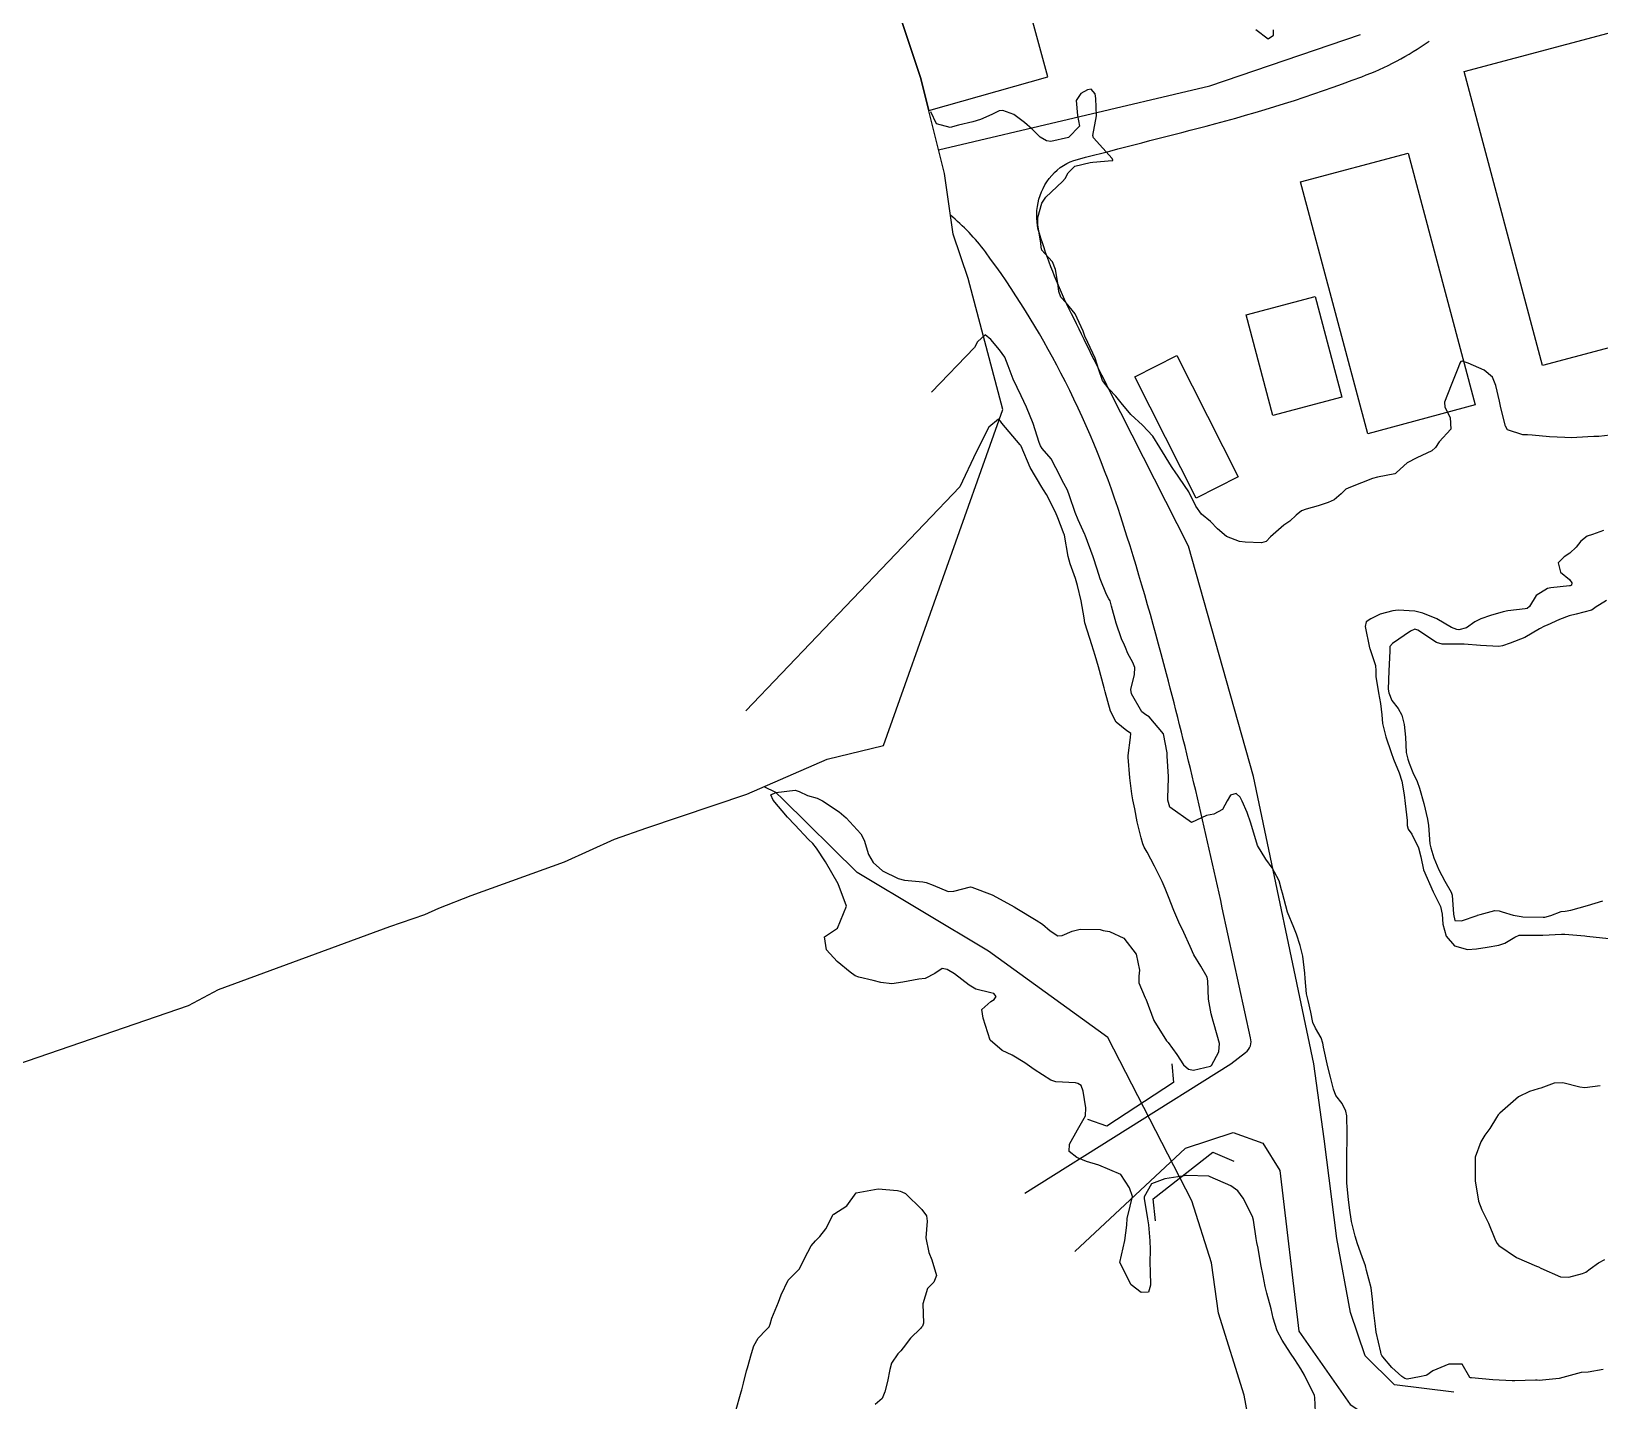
# Model space of a CAD drawing. Header units: metres. Extents: x 318500 to 325275, y 7408834 to 7428799.
# Drawn here: x 321087.6 to 321229.9, y 7415469.4 to 7415593.7 of the extents above; entities that cross this region are included whole.
import ezdxf

# ---------------------------------------------------------------- set-up
doc = ezdxf.new("R2010")
doc.units = ezdxf.units.M
doc.header["$MEASUREMENT"] = 0
for name, color, linetype in [('Area', 45, 'Continuous'), ('Curvas de Nivel 1m', 11, 'Continuous'), ('Edificações', 30, 'Continuous'), ('Hidrografia', 140, 'Continuous'), ('Pontes_Viadutos_Tubos', 190, 'Continuous'), ('Vias Primárias', 230, 'Continuous'), ('Vias Secundárias', 230, 'Continuous')]:
    doc.layers.add(name, color=color, linetype=linetype)

msp = doc.modelspace()

# ---------------------------------------------------------------- linework, layer by layer
at = {"layer": 'Area'}
msp.add_lwpolyline([(321085.34, 7415499.6), (321101.87, 7415505.29), (321104.58, 7415506.72), (321120.13, 7415512.45), (321123.31, 7415513.55), (321124.59, 7415514.11), (321127.51, 7415515.26), (321136, 7415518.31), (321140.53, 7415520.38), (321143.47, 7415521.41), (321152.55, 7415524.45), (321159.82, 7415527.62), (321164.95, 7415528.86), (321175.78, 7415559.36), (321172.61, 7415571.25), (321171.25, 7415575.26), (321170.47, 7415580.77), (321168.29, 7415589.49), (321166.5, 7415594.83)], dxfattribs=at)
at = {"layer": 'Curvas de Nivel 1m', "flags": 128}
for points, elevation in [([(321198.71, 7415593.82), (321199.85, 7415592.99), (321200.34, 7415593.31), (321200.34, 7415593.8)], 723), ([(321231.38, 7415557.08), (321229.85, 7415556.92), (321229.38, 7415556.9), (321228.85, 7415556.89), (321227.37, 7415556.8), (321226.75, 7415556.81), (321225.37, 7415556.88), (321223.81, 7415557.04), (321223.38, 7415557.06), (321222.96, 7415557.07), (321221.57, 7415557.51), (321221.38, 7415557.83), (321220.97, 7415559.52), (321220.82, 7415560.11), (321220.51, 7415561.52), (321220.21, 7415562.29), (321219.45, 7415562.92), (321218, 7415563.55), (321217.46, 7415563.73), (321217.32, 7415563.71), (321217.23, 7415563.56), (321217.11, 7415563.22), (321216.46, 7415561.57), (321215.85, 7415560.02), (321215.87, 7415559.58), (321216.35, 7415558.62), (321216.41, 7415557.57), (321215.36, 7415556.41), (321215.03, 7415555.92), (321214.68, 7415555.6), (321213.34, 7415554.96), (321212.45, 7415554.51), (321211.5, 7415553.64), (321211.41, 7415553.56), (321211.33, 7415553.52), (321209.75, 7415553.23), (321209.32, 7415553.11), (321208.31, 7415552.69), (321207.31, 7415552.3), (321206.89, 7415552.12), (321206.47, 7415551.71), (321205.84, 7415551.16), (321205.29, 7415550.93), (321204.39, 7415550.62), (321203.28, 7415550.3), (321202.87, 7415550.16), (321202.39, 7415549.76), (321201.8, 7415549.23), (321201.26, 7415548.86), (321200.04, 7415547.79), (321199.65, 7415547.39), (321199.24, 7415547.26), (321197.75, 7415547.31), (321197.24, 7415547.38), (321196.07, 7415547.84), (321195.26, 7415548.54), (321194.61, 7415549.2), (321193.8, 7415549.87), (321193.28, 7415550.59), (321192.63, 7415551.89), (321191.33, 7415553.8), (321191.25, 7415553.91), (321191.07, 7415554.17), (321190.02, 7415555.92), (321189.37, 7415556.95), (321188.44, 7415557.94), (321187.39, 7415558.89), (321186.49, 7415559.97), (321186.02, 7415560.58), (321185.42, 7415561.19), (321184.8, 7415562), (321184.48, 7415562.97), (321184.13, 7415564.01), (321183.48, 7415565.44), (321183.22, 7415566.02), (321183.06, 7415566.46), (321182.33, 7415568.03), (321181.52, 7415569.03), (321181.02, 7415569.54), (321180.86, 7415570.05), (321180.77, 7415570.83), (321180.55, 7415572.06), (321180.28, 7415572.76), (321179.58, 7415573.52), (321179.31, 7415573.8), (321179.24, 7415574.08), (321179.2, 7415574.47), (321178.93, 7415576.08), (321178.93, 7415576.78), (321179.29, 7415578.08), (321179.66, 7415578.61), (321181.18, 7415580.05), (321181.41, 7415580.31), (321181.68, 7415580.82), (321182.3, 7415581.42), (321183.7, 7415581.78), (321183.93, 7415581.79), (321185.7, 7415581.94), (321185.74, 7415581.95), (321185.76, 7415581.99), (321185.7, 7415582.12), (321183.98, 7415584.02), (321183.94, 7415584.23), (321184.26, 7415586.01), (321184.22, 7415587.57), (321184.13, 7415588.01), (321183.79, 7415588.41), (321183.44, 7415588.37), (321182.85, 7415588.03), (321182.41, 7415587.39), (321182.54, 7415586.03), (321182.72, 7415585.05), (321181.73, 7415584.04), (321180.13, 7415583.66), (321179.72, 7415583.73), (321179.14, 7415584.08), (321178.44, 7415584.79), (321177.74, 7415585.41), (321176.75, 7415586.11), (321175.76, 7415586.49), (321175.42, 7415586.46), (321174.76, 7415586.13), (321173.75, 7415585.66), (321173.05, 7415585.47), (321171.74, 7415585.16), (321170.98, 7415584.95), (321169.74, 7415585.28), (321169.22, 7415586.36)], 723), ([(321230.25, 7415472.26), (321228.87, 7415472.01), (321228.25, 7415471.97), (321226.24, 7415471.43), (321224.44, 7415471.25), (321224.24, 7415471.29), (321224.09, 7415471.3), (321222.24, 7415471.22), (321221.97, 7415471.22), (321220.24, 7415471.32), (321218.28, 7415471.49), (321218.24, 7415471.49), (321218.21, 7415471.5), (321218.15, 7415471.53), (321217.44, 7415472.73), (321216.25, 7415472.75), (321214.8, 7415472.13), (321214.24, 7415471.74), (321214.14, 7415471.7), (321213.57, 7415471.6), (321212.45, 7415471.39), (321212.24, 7415471.44), (321211.97, 7415471.61), (321211.05, 7415472.43), (321210.26, 7415473.39), (321210.15, 7415473.53), (321210.11, 7415473.64), (321210.08, 7415473.83), (321209.65, 7415475.65), (321209.54, 7415476.42), (321209.41, 7415477.65), (321209.32, 7415478.65), (321209.18, 7415479.66), (321208.78, 7415481.25), (321208.66, 7415481.67), (321208.38, 7415482.49), (321207.96, 7415483.67), (321207.74, 7415484.34), (321207.39, 7415485.68), (321207.21, 7415486.91), (321207.12, 7415487.68), (321206.99, 7415489.17), (321206.97, 7415489.69), (321206.98, 7415491.2), (321206.98, 7415491.69), (321207, 7415493.21), (321207, 7415493.69), (321206.97, 7415495.27), (321206.9, 7415495.69), (321206.57, 7415496.39), (321205.98, 7415497.11), (321205.77, 7415497.7), (321205.51, 7415498.79), (321205.26, 7415499.71), (321204.86, 7415501.49), (321204.82, 7415501.72), (321204.79, 7415501.87), (321204.65, 7415502.35), (321204.13, 7415503.21), (321203.9, 7415503.73), (321203.72, 7415504.69), (321203.46, 7415505.74), (321203.31, 7415506.35), (321203.19, 7415507.74), (321203.18, 7415508.21), (321202.99, 7415509.75), (321202.75, 7415510.71), (321202.4, 7415511.75), (321202.16, 7415512.37), (321201.61, 7415513.76), (321201.13, 7415515.46), (321201.05, 7415515.77), (321200.83, 7415516.6), (321200.21, 7415517.78), (321199.63, 7415518.56), (321198.87, 7415519.8), (321198.26, 7415521.81), (321197.93, 7415522.8), (321197.48, 7415523.82), (321197.29, 7415524.18), (321196.94, 7415524.51), (321196.41, 7415524.36), (321196.11, 7415523.84), (321195.7, 7415523.06), (321194.91, 7415522.63), (321194.25, 7415522.52), (321192.9, 7415521.88), (321190.92, 7415523.27), (321190.74, 7415523.91), (321190.73, 7415524.12), (321190.8, 7415525.91), (321190.79, 7415526.07), (321190.67, 7415527.91), (321190.69, 7415528.2), (321190.36, 7415529.92), (321189.03, 7415531.46), (321188.74, 7415531.65), (321188.38, 7415531.94), (321187.45, 7415533.56), (321187.37, 7415533.96), (321187.72, 7415535.31), (321187.73, 7415535.95), (321187.55, 7415536.41), (321187.1, 7415537.23), (321186.9, 7415537.76), (321186.82, 7415537.96), (321186.53, 7415538.56), (321186.04, 7415539.98), (321185.64, 7415541.5), (321185.5, 7415541.99), (321185.38, 7415542.19), (321185.18, 7415542.56), (321184.61, 7415544), (321184.32, 7415544.88), (321183.95, 7415546), (321183.25, 7415547.95), (321183.22, 7415548.01), (321182.59, 7415549.34), (321182.32, 7415550.02), (321181.81, 7415551.51), (321181.62, 7415552.04), (321181.31, 7415552.65), (321180.59, 7415554.05), (321180.15, 7415554.87), (321179.35, 7415555.81), (321179.18, 7415556.07), (321179.07, 7415556.35), (321178.53, 7415558.08), (321177.92, 7415559.57), (321177.68, 7415560.09), (321177.42, 7415560.61), (321176.69, 7415562.1), (321176.24, 7415563.32), (321175.94, 7415564.11), (321175.47, 7415564.78), (321174.69, 7415565.71), (321174.15, 7415566.13), (321173.48, 7415565.51), (321173.18, 7415564.99), (321169.3, 7415560.93)], 722), ([(321204.18, 7415467.72), (321204.09, 7415469.72), (321204.04, 7415469.89), (321203.13, 7415471.74), (321202.82, 7415472.32), (321202.25, 7415473.17), (321201.87, 7415473.75), (321201.12, 7415474.92), (321200.66, 7415475.77), (321200.31, 7415476.9), (321200.11, 7415477.77), (321199.72, 7415479.17), (321199.57, 7415479.78), (321199.38, 7415480.76), (321199.18, 7415481.79), (321198.94, 7415483.25), (321198.81, 7415483.79), (321198.74, 7415484.13), (321198.51, 7415485.8), (321198.42, 7415486.13), (321197.58, 7415487.81), (321197.09, 7415488.45), (321196.46, 7415488.91), (321194.59, 7415489.73), (321194.47, 7415489.79), (321194.42, 7415489.8), (321192.47, 7415489.85), (321192.44, 7415489.85), (321190.47, 7415489.54), (321189.27, 7415489.11), (321188.59, 7415487.93), (321188.59, 7415487.78), (321188.89, 7415485.93), (321188.97, 7415485.37), (321189.11, 7415483.92), (321189.15, 7415483.15), (321189.12, 7415481.92), (321189.13, 7415481.15), (321189.18, 7415479.92), (321188.99, 7415479.26), (321188.33, 7415479.25), (321187.41, 7415479.94), (321186.37, 7415481.96), (321186.83, 7415483.95), (321187.01, 7415485.35), (321187.06, 7415485.95), (321187.31, 7415487.07), (321187.53, 7415487.94), (321187.26, 7415488.75), (321186.47, 7415489.96), (321184.48, 7415490.78), (321183.36, 7415491.13), (321182.49, 7415491.48), (321181.8, 7415492.02), (321181.82, 7415492.71), (321182.53, 7415494.01), (321183.28, 7415495.27), (321183.31, 7415496), (321183.07, 7415497.51), (321182.87, 7415498.01), (321182.58, 7415498.21), (321182.35, 7415498.25), (321180.58, 7415498.35), (321180.13, 7415498.51), (321178.6, 7415499.48), (321177.77, 7415500.08), (321176.62, 7415500.76), (321175.72, 7415501.2), (321174.63, 7415502.12), (321173.99, 7415504.13), (321173.87, 7415504.93), (321174.68, 7415505.63), (321174.99, 7415505.81), (321175.17, 7415506.11), (321174.94, 7415506.36), (321174.69, 7415506.42), (321173.31, 7415506.75), (321172.7, 7415507.11), (321171.38, 7415508.16), (321170.72, 7415508.56), (321170.26, 7415508.63), (321169.6, 7415508.19), (321168.71, 7415507.72), (321168.15, 7415507.66), (321166.7, 7415507.39), (321165.69, 7415507.25), (321164.7, 7415507.36), (321164, 7415507.55), (321162.71, 7415507.84), (321162.38, 7415507.96), (321161.91, 7415508.29), (321160.72, 7415509.26), (321159.76, 7415510.32), (321159.57, 7415511.51), (321160.77, 7415512.31), (321161.59, 7415514.3), (321160.82, 7415516.31), (321159.67, 7415518.32), (321158.86, 7415519.57), (321158.51, 7415519.98), (321158.14, 7415520.34), (321156.89, 7415521.66), (321156.24, 7415522.37), (321154.92, 7415523.92), (321154.71, 7415524.39), (321155.17, 7415524.62), (321156.93, 7415524.82), (321157.27, 7415524.69), (321158.05, 7415524.34), (321158.93, 7415524.08), (321159.41, 7415523.84), (321160.91, 7415522.85), (321161.56, 7415522.3), (321162.88, 7415520.87), (321163.18, 7415520.28), (321163.57, 7415518.98), (321164.01, 7415518.26), (321164.84, 7415517.51), (321166.27, 7415516.8), (321166.83, 7415516.66), (321168.52, 7415516.51), (321168.82, 7415516.45), (321169.44, 7415516.19), (321170.81, 7415515.61), (321171.33, 7415515.65), (321172.82, 7415516.04), (321172.94, 7415516.03), (321174.81, 7415515.32), (321176.51, 7415514.38), (321176.79, 7415514.22), (321177.03, 7415514.09), (321178.78, 7415513.01), (321179.36, 7415512.65), (321180.06, 7415512.05), (321180.76, 7415511.61), (321181.16, 7415511.63), (321182.06, 7415512.02), (321182.77, 7415512.2), (321184.59, 7415512.18), (321184.77, 7415512.13), (321184.88, 7415512.1), (321185.45, 7415511.98), (321186.76, 7415511.38), (321187.86, 7415509.94), (321188.16, 7415508.49), (321188.11, 7415507.94), (321188.12, 7415507.35), (321188.69, 7415505.99), (321188.71, 7415505.93), (321188.73, 7415505.89), (321189.48, 7415503.92), (321190.63, 7415502.08), (321190.71, 7415501.98), (321190.77, 7415501.91), (321191.55, 7415500.82), (321192.17, 7415499.89), (321192.6, 7415499.5), (321193.07, 7415499.41), (321194.61, 7415499.79), (321194.65, 7415499.81), (321194.69, 7415499.85), (321195.38, 7415501.08), (321195.42, 7415501.84), (321194.93, 7415503.57), (321194.85, 7415503.85), (321194.67, 7415504.51), (321194.42, 7415505.85), (321194.38, 7415507.53), (321194.32, 7415507.86), (321193.73, 7415508.86), (321193.11, 7415509.87), (321192.75, 7415510.63), (321192.2, 7415511.89), (321191.73, 7415512.85), (321191.29, 7415513.9), (321190.81, 7415515.15), (321190.49, 7415515.91), (321190.21, 7415516.54), (321189.54, 7415517.92), (321188.86, 7415519.2), (321188.58, 7415519.65), (321188.46, 7415519.94), (321188.32, 7415520.49), (321187.97, 7415521.94), (321187.74, 7415523.13), (321187.57, 7415523.95), (321187.48, 7415524.49), (321187.29, 7415525.95), (321187.13, 7415527.81), (321187.13, 7415527.96), (321187.36, 7415529.6), (321187.37, 7415529.95), (321187.17, 7415530.12), (321187.01, 7415530.2), (321186.05, 7415531), (321185.55, 7415531.98), (321185.06, 7415533.75), (321184.99, 7415533.99), (321184.96, 7415534.1), (321184.46, 7415536), (321184.14, 7415537.04), (321183.85, 7415538), (321183.25, 7415539.9), (321183.22, 7415540.01), (321183.15, 7415540.45), (321182.87, 7415542.01), (321182.54, 7415543.38), (321182.35, 7415544.02), (321181.88, 7415545.36), (321181.68, 7415546.03), (321181.35, 7415547.94), (321181.32, 7415548.04), (321181.31, 7415548.09), (321181.25, 7415548.27), (321180.76, 7415549.54), (321180.56, 7415550.05), (321179.73, 7415551.63), (321179.46, 7415552.07), (321179.3, 7415552.31), (321178.24, 7415554.08), (321177.42, 7415556.02), (321177.39, 7415556.09), (321177.35, 7415556.16), (321175.68, 7415558.12), (321175.56, 7415558.3), (321175.38, 7415558.47), (321174.5, 7415557.75), (321173.34, 7415555.5), (321171.86, 7415552.34), (321152.46, 7415532.03)], 721), ([(321230.28, 7415548.37), (321229.26, 7415548.02), (321228.8, 7415547.87), (321228.22, 7415547.42), (321227.8, 7415546.86), (321227.23, 7415546.31), (321226.69, 7415545.98), (321226.16, 7415545.45), (321226.36, 7415544.59), (321227.2, 7415543.92), (321227.4, 7415543.63), (321227.36, 7415543.43), (321227.26, 7415543.37), (321227.2, 7415543.36), (321225.48, 7415543.18), (321225.19, 7415543.11), (321224.17, 7415542.49), (321223.57, 7415541.48), (321223.33, 7415541.31), (321223.17, 7415541.28), (321221.58, 7415541.09), (321221.16, 7415541.01), (321220.01, 7415540.66), (321219.15, 7415540.35), (321218.59, 7415540.1), (321217.83, 7415539.55), (321217.14, 7415539.38), (321216.96, 7415539.39), (321216.47, 7415539.57), (321215.15, 7415540.35), (321213.89, 7415540.87), (321213.16, 7415541.07), (321211.65, 7415541.15), (321211.16, 7415541.09), (321210.01, 7415540.8), (321209.15, 7415540.36), (321208.74, 7415540.08), (321208.64, 7415539.68), (321209.04, 7415537.74), (321209.07, 7415537.67), (321209.11, 7415537.59), (321209.57, 7415536.14), (321209.6, 7415535.66), (321209.62, 7415535.13), (321209.85, 7415533.66), (321210.03, 7415532.67), (321210.15, 7415531.65), (321210.23, 7415530.86), (321210.52, 7415529.65), (321210.99, 7415528.25), (321211.22, 7415527.64), (321211.73, 7415526.39), (321211.96, 7415525.63), (321212.19, 7415524.38), (321212.28, 7415523.62), (321212.45, 7415522.07), (321212.47, 7415521.62), (321212.55, 7415521.27), (321212.89, 7415520.82), (321213.49, 7415519.6), (321213.69, 7415518.78), (321213.95, 7415517.6), (321214.82, 7415515.59), (321215.47, 7415514.25), (321215.62, 7415513.58), (321215.7, 7415512.66), (321215.98, 7415511.57), (321216.76, 7415510.68), (321217.94, 7415510.36), (321218.75, 7415510.43), (321219.71, 7415510.56), (321220.76, 7415510.76), (321221.32, 7415510.94), (321222.22, 7415511.49), (321222.61, 7415511.65), (321222.77, 7415511.66), (321224.57, 7415511.65), (321224.77, 7415511.65), (321226.46, 7415511.75), (321226.77, 7415511.75), (321228.58, 7415511.6), (321228.77, 7415511.58), (321230.77, 7415511.37)], 722), ([(321230.54, 7415542.02), (321229.53, 7415541.4), (321229.33, 7415541.23), (321229.17, 7415541.16), (321227.79, 7415540.79), (321227.16, 7415540.63), (321226.29, 7415540.3), (321225.15, 7415539.79), (321224.91, 7415539.69), (321224.47, 7415539.46), (321223.13, 7415538.66), (321221.8, 7415538.17), (321221.12, 7415537.92), (321220.78, 7415537.86), (321219.12, 7415537.95), (321217.64, 7415538.07), (321217.13, 7415538.07), (321215.62, 7415538.07), (321215.13, 7415538.22), (321213.41, 7415539.34), (321213.14, 7415539.43), (321212.76, 7415539.24), (321211.12, 7415538.14), (321210.89, 7415537.86), (321210.88, 7415537.64), (321210.89, 7415537.42), (321210.79, 7415535.64), (321210.74, 7415533.97), (321210.78, 7415533.64), (321211.05, 7415532.94), (321211.63, 7415532.22), (321211.96, 7415531.63), (321212.18, 7415530.78), (321212.3, 7415529.62), (321212.38, 7415528.23), (321212.53, 7415527.62), (321212.65, 7415527.28), (321212.97, 7415526.41), (321213.37, 7415525.61), (321213.57, 7415524.99), (321213.96, 7415523.6), (321214.3, 7415522.2), (321214.38, 7415521.6), (321214.52, 7415519.96), (321214.59, 7415519.59), (321214.87, 7415518.69), (321215.32, 7415517.58), (321215.86, 7415516.55), (321216.46, 7415515.57), (321216.54, 7415515.29), (321216.67, 7415513.56), (321216.79, 7415512.99), (321217.38, 7415512.96), (321218.8, 7415513.46), (321218.85, 7415513.48), (321219.08, 7415513.53), (321220.41, 7415513.91), (321220.8, 7415513.88), (321221.09, 7415513.79), (321222.06, 7415513.49), (321222.8, 7415513.35), (321222.94, 7415513.34), (321224.8, 7415513.29), (321224.94, 7415513.3), (321225.48, 7415513.44), (321226.44, 7415513.8), (321226.8, 7415513.84), (321227.3, 7415513.92), (321228.81, 7415514.34), (321230.21, 7415514.77)], 721), ([(321229.98, 7415497.99), (321228.59, 7415497.8), (321228.12, 7415497.87), (321226.59, 7415498.26), (321225.81, 7415498.22), (321224.59, 7415497.79), (321224.33, 7415497.71), (321223.56, 7415497.47), (321222.57, 7415496.98), (321220.86, 7415495.51), (321220.71, 7415495.36), (321220.55, 7415495.12), (321219.95, 7415494.11), (321219.51, 7415493.52), (321219.15, 7415492.9), (321218.64, 7415491.53), (321218.62, 7415491.41), (321218.62, 7415489.53), (321218.62, 7415489.38), (321218.93, 7415487.53), (321219.23, 7415486.73), (321219.83, 7415485.52), (321220.41, 7415484.12), (321220.6, 7415483.71), (321220.78, 7415483.5), (321222.38, 7415482.41), (321224.19, 7415481.64), (321224.37, 7415481.56), (321224.6, 7415481.45), (321226.36, 7415480.66), (321227.14, 7415480.64), (321228.36, 7415480.95), (321228.68, 7415481.08), (321229.07, 7415481.39), (321229.83, 7415481.93), (321230.38, 7415482.24)], 722), ([(321151.51, 7415468.42), (321152.02, 7415470.23), (321152.07, 7415470.41), (321152.22, 7415471.01), (321152.52, 7415472.12), (321152.6, 7415472.41), (321152.95, 7415473.71), (321153.17, 7415474.4), (321153.57, 7415475.09), (321154.28, 7415475.85), (321154.55, 7415476.12), (321154.65, 7415476.38), (321154.81, 7415476.9), (321155.4, 7415478.37), (321155.65, 7415479.04), (321156.29, 7415480.36), (321156.31, 7415480.39), (321156.34, 7415480.42), (321157.31, 7415481.39), (321157.78, 7415482.34), (321158.38, 7415483.47), (321158.78, 7415483.93), (321159.15, 7415484.32), (321159.69, 7415485.03), (321160.38, 7415486.31), (321160.39, 7415486.34), (321160.42, 7415486.36), (321161.61, 7415487.11), (321162.45, 7415488.28), (321164.45, 7415488.64), (321166.2, 7415488.48), (321166.45, 7415488.42), (321166.6, 7415488.38), (321166.93, 7415488.22), (321168.43, 7415486.78), (321168.83, 7415486.19), (321168.9, 7415485.71), (321168.77, 7415484.19), (321169.04, 7415482.86), (321169.31, 7415482.19), (321169.75, 7415480.78), (321169.51, 7415480.18), (321168.93, 7415479.59), (321168.51, 7415478.2), (321168.57, 7415476.47), (321168.47, 7415476.2), (321168.4, 7415476.09), (321168.29, 7415475.98), (321167.39, 7415475.09), (321166.72, 7415474.22), (321166.52, 7415473.96), (321166.25, 7415473.69), (321165.65, 7415472.82), (321165.5, 7415472.24), (321165.29, 7415471.17), (321165.07, 7415470.24), (321164.82, 7415469.62), (321164.19, 7415469.07)], 721)]:
    msp.add_lwpolyline(points, dxfattribs=dict(at, elevation=elevation))
at = {"layer": 'Edificações'}
for points in [[(321163.52, 7415605.36), (321164.14, 7415603.32), (321164.92, 7415599.41), (321166.5, 7415594.83), (321168.29, 7415589.49), (321169.04, 7415586.49), (321179.86, 7415589.53), (321174.64, 7415608.66)], [(321217.62, 7415590.03), (321246.04, 7415597.61), (321253.16, 7415570.92), (321224.74, 7415563.34)], [(321202.79, 7415580), (321212.55, 7415582.6), (321218.64, 7415559.77), (321208.88, 7415557.16)], [(321197.86, 7415567.96), (321204.11, 7415569.62), (321206.54, 7415560.47), (321200.28, 7415558.81)], [(321187.73, 7415562.31), (321191.55, 7415564.25), (321197.13, 7415553.24), (321193.31, 7415551.3)]]:
    msp.add_lwpolyline(points, close=True, dxfattribs=at)
at = {"layer": 'Hidrografia'}
msp.add_lwpolyline([(321199.95, 7415457.48), (321197.67, 7415469.93), (321195.33, 7415477.36), (321194.71, 7415481.93), (321192.93, 7415487.55), (321185.29, 7415502.39), (321174.48, 7415510.22), (321162.56, 7415517.35), (321155.81, 7415524.01), (321155.17, 7415524.62), (321154.12, 7415525.13)], dxfattribs=at)
at = {"layer": 'Pontes_Viadutos_Tubos'}
for points in [[(321191.11, 7415500), (321191.25, 7415498.3), (321185.21, 7415494.32), (321183.49, 7415494.94)], [(321189.61, 7415485.75), (321189.4, 7415487.73), (321194.82, 7415491.98), (321196.74, 7415491.16)]]:
    msp.add_lwpolyline(points, dxfattribs=at)
at = {"layer": 'Vias Primárias'}
msp.add_lwpolyline([(321109.37, 7414841.13, 0), (321121.45, 7414845.47, -0.165445)], format="xyb", dxfattribs=at)
at = {"layer": 'Vias Secundárias'}
for points in [[(321169.93, 7415582.93), (321194.54, 7415588.72), (321208.23, 7415593.37)], [(321216.68, 7415470.2), (321211.32, 7415470.85), (321208.64, 7415473.49), (321207.31, 7415477.43), (321206.07, 7415484.14), (321204.92, 7415493.17), (321203.98, 7415500)], [(321182.3, 7415482.96), (321192.35, 7415492.35), (321196.67, 7415493.75), (321199.37, 7415492.78), (321200.89, 7415490.3), (321202.62, 7415475.72), (321207.28, 7415469.07), (321213.01, 7415465.32)]]:
    msp.add_lwpolyline(points, dxfattribs=at)
for points in [[(321203.98, 7415500), (321198.5, 7415526.07), (321192.6, 7415546.95), (321185.45, 7415561.09, -0.003651), (321181.77, 7415568.51, -0.039108), (321179.08, 7415575.34, -0.259087), (321180.2, 7415580.59, -0.151177), (321182.55, 7415582.05, 0.000009), (321194.21, 7415585.07, 0.026646), (321208.34, 7415589.55, 0.063131), (321214.45, 7415592.78, -0.316183)], [(321177.76, 7415488.25), (321196.46, 7415500), (321197.8, 7415501.02, 0.319606), (321198.23, 7415502.36), (321195.68, 7415514.14, 0.010757), (321190.62, 7415535.38, 0.014033), (321186.47, 7415549.63, 0.041382), (321181.04, 7415562.66, 0.040292), (321174.18, 7415573.66, 0.0614), (321171.01, 7415576.99)]]:
    msp.add_lwpolyline(points, format="xyb", dxfattribs=at)

doc.saveas('drawing.dxf')
